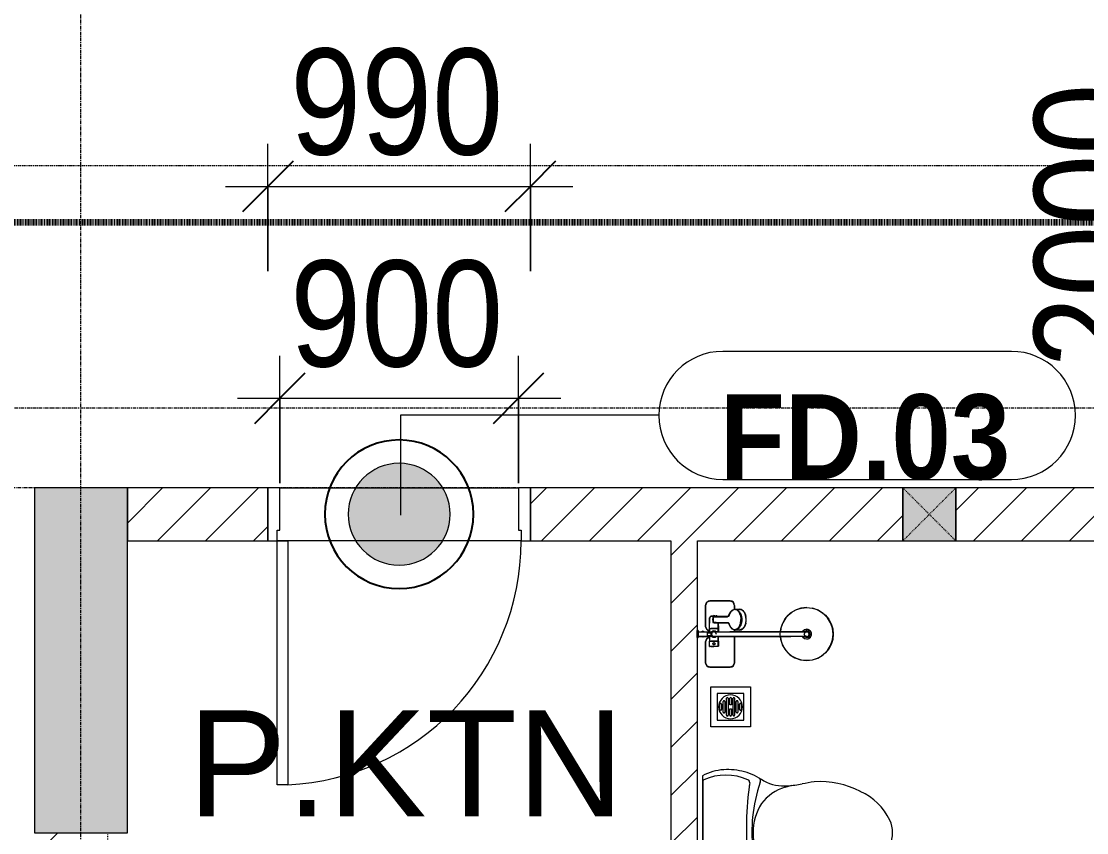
# Model space of a CAD drawing. Header units: millimetres. Extents: x 962 to 239635, y -15958 to 82755.
# Drawn here: x 145078 to 149097, y 32237 to 35296 of the extents above; entities that cross this region are included whole.
import ezdxf

# ---------------------------------------------------------------- set-up
doc = ezdxf.new("R2010")
doc.units = ezdxf.units.MM
for name, pattern in [('1 NÉT CALL OUT', [6, 3, -3]), ('Dash', [6, 3, -3]), ('Dash 1_8_', [6.35, 3.175, -3.175]), ('Dash Dot 3_16_', [7.9375, 4.7625, -1.5875, 0, -1.5875]), ('Grid Line', [22.225, 12.7, -3.175, 3.175, -3.175])]:
    doc.linetypes.add(name, pattern=pattern)
for name, color, linetype, lineweight in [('0-1', 7, 'Continuous', 5), ('A-ANNO-DIMS', 211, 'Continuous', 9), ('A-ANNO-DIMS-160', 211, 'Continuous', 9), ('A-ANNO-NOTE', 131, 'Continuous', 9), ('A-ANNO-NOTE-1', 131, 'Continuous', 25), ('A-AREA', 32, 'Dash 1_8_', 9), ('A-AREA-IDEN', 2, 'Continuous', 9), ('A-DETL-3', 90, '1 NÉT CALL OUT', 100), ('A-DETL-GENF-2', 1, 'Continuous', 9), ('A-DOOR-4', 1, 'Continuous', 9), ('A-DOOR-FRAM-1', 1, 'Continuous', 9), ('A-DOOR-IDEN', 31, 'Continuous', 9), ('A-WALL', 113, 'Continuous', 9), ('A-WALL-3', 113, 'Continuous', 18), ('A-WALL-PATT-2', 111, 'Continuous', 9), ('G-ANNO-SYMB-1', 111, 'Dash Dot 3_16_', 18), ('M-EQPM-1', 254, 'Continuous', 9), ('P-SANR-FIXT', 6, 'Continuous', 9), ('P-SANR-FIXT-1', 254, 'Continuous', 9), ('S-COLS', 52, 'Continuous', 9), ('S-COLS-1', 52, 'Continuous', 5), ('S-COLS-2', 7, 'Continuous', 18), ('S-COLS-5', 52, 'Dash', 9), ('S-COLS-6', 52, 'Continuous', 18), ('S-COLS-HDLN', 52, 'Dash', 9), ('S-GRID-1', 1, 'Grid Line', 9)]:
    doc.layers.add(name, color=color, linetype=linetype, lineweight=lineweight)
doc.styles.add('Arial_11', font='arial_0.ttf', dxfattribs={"height": 400})
doc.styles.add('Arial_B_6', font='arialbd_0.ttf', dxfattribs={"width": 0.9, "height": 320})
doc.styles.add('UTM Avo', font='UTM Avo.ttf', dxfattribs={"width": 0.9, "height": 400})
doc.dimstyles.new('1_Dim_chi_tiet_2_5', dxfattribs={"dimscale": 304.8, "dimtxt": 399.720379, "dimasz": 0.629921, "dimexe": 0.524934, "dimexo": 0.0625, "dimgap": 0.052493, "dimtad": 1, "dimdec": 0, "dimrnd": 5, "dimzin": 0, "dimdsep": 46, "dimtxsty": 'UTM Avo', "dimblk1": 'OBLIQUE', "dimblk2": 'OBLIQUE', "dimsah": 1, "dimcen": 0.09, "dimdle": 0.524934, "dimazin": 0, "dimtfac": 1, "dimtdec": 4, "dimtix": 1, "dimtmove": 0, "dimatfit": 3, "dimfxl": 1.049869, "dimfxlon": 1, "dimtvp": 1, "dimtolj": 1, "dimtzin": 0, "dimarcsym": 2})
pattern_1 = [(45, (61750.9, 0), (-90.50967, 90.50967), [])]

# ---------------------------------------------------------------- blocks, each defined once
blk = doc.blocks.new('NCV_TKTC_KET CAU_rvt-1-TKCS_MB TẦNG 2')
at = {"layer": 'S-COLS-1'}
blk.add_hatch(color=256, dxfattribs=at).paths.add_polyline_path([(83727.6, 32236.9), (83727.6, 33536.9), (83377.6, 33536.9), (83377.6, 32236.9), (83519.6, 32236.9)])
at = {"layer": 'S-COLS-2'}
for p, q in [((83727.6, 33536.9), (83377.6, 33536.9)), ((83377.6, 33536.9), (83377.6, 32236.9)), ((83727.6, 32236.9), (83727.6, 33536.9)), ((83377.6, 32236.9), (83727.6, 32236.9))]:
    blk.add_line(p, q, dxfattribs=at)
blk = doc.blocks.new('93925000_0001 - 93925000_top_dwg_93925000_T-348115-TKCS_MB TẦNG 2')
at = {"layer": 'P-SANR-FIXT'}
for p, q in [((-29.3, -30.4), (-108, -30.4)), ((29.3, -30.4), (108, -30.4)), ((-125, -47.4), (-125, -123.4)), ((-46.3, -78.4), (-46.3, -46.7)), ((-27.2, -47.1), (-26.1, -47.1)), ((-27.2, -77.9), (-26.1, -77.9)), ((-9, -412.5), (-9, -62.5)), ((9, -62.5), (9, -412.5)), ((21.5, -45.9), (60.6, -46.7)), ((43, -78.7), (21.5, -79.2)), ((43, -64.7), (43, -117.7)), ((65.8, -117.7), (65.8, -64.7)), ((125, -47.4), (125, -123.4)), ((42.7, -117.9), (42.7, -117.9)), ((43.2, -117.6), (43.2, -117.5)), ((65.6, -117.5), (65.6, -117.6)), ((66.1, -117.9), (66.1, -117.9)), ((-108, -140.4), (-9, -140.4)), ((9, -140.4), (16.1, -140.4)), ((15.4, -159.1), (15.8, -143.3)), ((108, -140.4), (92.7, -140.4)), ((93, -143.3), (93.4, -159.1))]:
    blk.add_line(p, q, dxfattribs=at)
at = {"layer": 'P-SANR-FIXT', "flags": 128}
for points in [[(-45.8, -46.1), (-27.2, -46.1), (-27.2, -78.9), (-45.8, -78.9)], [(-26.1, -46), (-26.1, -78.9), (-9, -79)], [(21.5, -47.4), (21.5, -79.1), (9, -79)]]:
    blk.add_lwpolyline(points, dxfattribs=at)
at = {"layer": 'P-SANR-FIXT'}
for centre, radius in [((-36.5, -62.5), 3.95), ((0, -412.5), 100)]:
    blk.add_circle(centre, radius, dxfattribs=at)
for centre, radius, start, end in [((-108, -47.4), 17, 90, 180), ((-29.3, -47.4), 17, 4.7626, 90), ((29.3, -47.4), 17, 90, 175.2374), ((108, -47.4), 17, 360, 90), ((-45.8, -46.6), 0.5, 90, 180), ((-45.8, -78.4), 0.5, 180, 270), ((0, -62.5), 12, 318.5904, 221.4096), ((0, -62.5), 9, 90, 180.0008), ((0, -62.5), 9, 360, 90), ((45.7, -61.8), 2.59, 155.1929, 175.7071), ((45.9, -61.8), 2.75, 130.8294, 155.1929), ((46.1, -62.1), 3.08, 110.5459, 130.8294), ((54.4, -334.8), 275.9, 88.2683, 91.7343), ((59.7, -57.1), 10.5, 38.6491, 85.492), ((-11.1, -67.1), 76.9, 1.7693, 4.1075), ((65.2, -72.4), 3.46, 323.2522, 79.3541), ((51.7, -159.9), 42.8, 109.7779, 113.2977), ((52.5, -162.2), 45.2, 106.1472, 109.7766), ((53.2, -164.5), 47.7, 103.9355, 106.1665), ((39.1, -108.2), 10.4, 284.3956, 285.5116), ((40.8, -114.2), 4.19, 285.5116, 289.9665), ((40.2, -112.5), 6, 289.9665, 292.7061), ((41.4, -115.3), 2.96, 292.7061, 296.5405), ((41.3, -115.1), 3.16, 296.9591, 300.8286), ((41.8, -115.8), 2.26, 300.8286, 305.287), ((42.1, -116.4), 1.64, 305.287, 309.9326), ((42.6, -116.9), 0.906, 309.9326, 315.24), ((66.5, -116.6), 1.39, 229.6335, 235.1234), ((66.3, -116.8), 1.08, 225.1702, 229.6335), ((67.3, -115.4), 2.79, 235.1234, 238.7439), ((67.2, -115.6), 2.6, 238.7439, 243.4573), ((67.8, -114.4), 3.89, 243.9189, 246.8313), ((68.1, -113.8), 4.52, 246.843, 250.4792), ((68.3, -113.2), 5.24, 250.478, 254.0406), ((68.5, -112.7), 5.75, 254.0357, 256.0561), ((55.4, -165.2), 48.4, 73.8659, 76.0481), ((56.2, -162.4), 45.5, 70.241, 73.86), ((57.4, -159.2), 42.1, 66.6693, 70.2637), ((-108, -123.4), 17, 180, 270), ((32.7, -159), 17.3, 181.3198, 222.2619), ((32.6, -143.6), 16.9, 172.414, 179.1297), ((33.7, -143.7), 17.9, 164.9525, 172.4168), ((35.2, -144.2), 19.5, 157.9614, 164.9563), ((37.1, -144.9), 21.6, 151.4775, 157.9654), ((39.3, -146.1), 24, 145.4892, 151.4815), ((41.5, -147.6), 26.8, 139.9517, 145.4927), ((43.6, -149.4), 29.5, 134.7867, 139.9744), ((46.2, -152), 33.2, 130.0223, 134.7808), ((47.7, -153.8), 35.5, 125.4414, 130.0144), ((49.9, -156.8), 39.2, 121.1773, 125.4365), ((50.6, -157.9), 40.5, 119.697, 121.1761), ((51, -158.7), 41.5, 117.0276, 119.7085), ((52.2, -161.1), 44.1, 113.3199, 117.0258), ((56.5, -161.3), 44.3, 62.9815, 66.6728), ((58, -158.4), 41.1, 60.2783, 62.9855), ((57.7, -158.9), 41.7, 58.8444, 60.2824), ((59.2, -156.4), 38.7, 54.5377, 58.8482), ((60.9, -154), 35.8, 50.0034, 54.5405), ((62.8, -151.7), 32.8, 45.1921, 50.0042), ((65, -149.6), 29.8, 40.0487, 45.1896), ((87.6, -128.4), 1.5, 180, 187.5386), ((87.6, -128.4), 1.5, 258.6057, 270), ((67.2, -147.7), 26.8, 34.5125, 40.0422), ((76, -159), 17.4, 317.3098, 358.6393), ((69.4, -146.2), 24.2, 28.5363, 34.4919), ((73.8, -143.9), 19.2, 21.6374, 28.9183), ((71.2, -145), 22.1, 15.4436, 21.6374), ((76.8, -143.4), 16.2, 7.1859, 15.4436), ((73.9, -143.8), 19.1, 1.2699, 7.1859), ((108, -123.4), 17, 270, 360), ((54.2, -123), 60.6, 259.1395, 270.1494), ((54.2, -119.5), 64.1, 270.1494, 280.3637), ((0, -412.5), 18, 120.2491, 59.7509), ((0, -412.5), 12.2, 137.7946, 42.2054), ((0, -412.5), 9, 180, 0)]:
    blk.add_arc(centre, radius, start, end, dxfattribs=at)
for points, degree in [([(-12.9, 0), (-12.9, -1.5), (-12.9, -3)], 2), ([(12.9, 0), (0, 0), (-12.8, 0)], 2), ([(12.8, 0), (12.9, 0), (12.9, 0)], 2), ([(12.9, 0), (12.9, -1.5), (12.9, -3)], 2), ([(-12.9, -3), (0, -3), (12.8, -3)], 2), ([(-12.8, -3), (-12.9, -3), (-12.9, -3)], 2), ([(-8.5, -3.8), (-8.5, -20.9), (-8.5, -38)], 2), ([(-8.5, -38), (0, -38), (8.5, -38)], 2), ([(-5, -38), (-5, -44.8), (-5, -51.6)], 2), ([(5, -38), (5, -44.8), (5, -51.6)], 2), ([(8.5, -3.8), (8.5, -20.9), (8.5, -38)], 2), ([(-5, -46), (-15.5, -46), (-26.1, -46)], 2), ([(5, -46), (13.3, -46), (21.5, -46)], 2), ([(43.2, -61.6), (43.1, -62.2), (43.3, -62.8), (43, -63.5), (43, -64.1), (43, -64.7)], 5), ([(46.1, -59), (45.8, -59), (45.6, -59), (45.4, -59.1), (45.2, -59.1), (45, -59.2)], 5), ([(65.6, -61.6), (65.6, -60.8), (65.5, -60), (64.3, -59), (63.5, -59), (62.7, -59)], 5), ([(42.8, -182.5), (33, -180.6), (24.7, -176.4), (19.9, -170.7)], 3), ([(88.8, -170.8), (83.9, -176.5), (75.6, -180.7), (65.8, -182.5)], 3)]:
    blk.add_open_spline(points, degree=degree, dxfattribs=at)
for points, weights in [([(-9.3, -3), (-8.5, -3), (-8.5, -3.8)], [1, 0.707106775639, 1]), ([(9.3, -3), (8.5, -3), (8.5, -3.8)], [1, 0.707106765177, 1]), ([(21.5, -45.9), (21.5, -45.7), (21.5, -47.4)], [0.874147445041, 0.908470869121, 1]), ([(67.9, -74.4), (66.9, -75.7), (65.8, -76.4)], [1, 0.991614392871, 1]), ([(54.4, -167.3), (15.8, -167.3), (15.8, -143.6)], [1, 0.707106781187, 1]), ([(93, -143.6), (93, -167.3), (54.4, -167.3)], [1, 0.707106781187, 1])]:
    blk.add_rational_spline(points, weights, degree=2, dxfattribs=at)
blk.add_open_spline([(68, -50.6), (68.4, -51.1), (68.6, -51.7), (68.7, -53.5), (68.2, -54.7), (66.1, -57), (64.6, -58.1), (62.7, -59)], degree=3, knots=[0.3623591, 0.3623591, 0.3623591, 0.3623591, 0.4991435, 0.4991435, 0.7494159, 0.7494159, 0.9564651, 0.9564651, 0.9564651, 0.9564651], dxfattribs=at)
blk = doc.blocks.new('93925000_0001 - 93925000_top_dwg-348114-TKCS_MB TẦNG 2')
blk.add_blockref('93925000_0001 - 93925000_top_dwg_93925000_T-348115-TKCS_MB TẦNG 2', (0, 0))
blk = doc.blocks.new('93925000_0001 - 93925000_3D_low_dwg-348120-TKCS_MB TẦNG 2')
at = {"layer": 'P-SANR-FIXT'}
for p, q in [((-13, 0.4), (-12.1, 0.4)), ((-13, 0.4), (-11.6, 0.4)), ((-13, -2.4), (-13, 0.4)), ((-12.1, 0.4), (-9.1, 0.4)), ((-8, 0.4), (-11.6, 0.4)), ((-9.1, 0.4), (-5, 0.4)), ((-5, 0.4), (-8, 0.4)), ((-5, 0.4), (0, 0.4)), ((0, 0.4), (5.1, 0.4)), ((5.1, 0.4), (9, 0.4)), ((8.2, 0.4), (5.1, 0.4)), ((11.6, 0.4), (8.2, 0.4)), ((9, 0.4), (12, 0.4)), ((13, 0.4), (11.6, 0.4)), ((12, 0.4), (13, 0.4)), ((13, -2.4), (13, 0.4)), ((-125, -47), (-120, -35)), ((-120, -35), (-125, -47)), ((-120, -35), (-108, -30)), ((-108, -30), (-120, -35)), ((-108, -30), (-29.2, -30)), ((-29.2, -30), (-108, -30)), ((-29.2, -30), (-17.2, -35)), ((-17.2, -35), (-29.2, -30)), ((-17.2, -35), (-12.8, -45.6)), ((-12.8, -45.6), (-17.2, -35)), ((-13, -2.4), (-13, 0)), ((-12.1, -2.4), (-13, -2.4)), ((-13, -2.4), (-11.6, -2.4)), ((-12.1, -2.4), (-13, -2.4)), ((-13, -2.4), (-11.6, -2.4)), ((-9.1, -2.4), (-12.1, -2.4)), ((-9.1, -2.4), (-12.1, -2.4)), ((-11.6, -2.4), (-8.5, -2.4)), ((-11.6, -2.4), (-8.9, -2.4)), ((-11.1, -20.1), (-8.9, -14.6)), ((-8.9, -25.2), (-11.1, -20.1)), ((-5, -2.4), (-9.1, -2.4)), ((-8.9, -45.6), (-8.9, -2.4)), ((-6.1, -2.4), (-8.5, -2.4)), ((-8.5, -53.6), (-8.5, -2.4)), ((0, -2.4), (-5, -2.4)), ((5.1, -2.4), (0, -2.4)), ((5.1, -2.4), (9, -2.4)), ((6.1, -2.4), (8.5, -2.4)), ((11.6, -2.4), (8.5, -2.4)), ((8.5, -2.4), (8.5, -53.6)), ((8.9, -2.4), (8.9, -45.6)), ((11.6, -2.4), (8.9, -2.4)), ((11.1, -20.1), (8.9, -15)), ((8.9, -25.6), (11.1, -20.1)), ((9, -2.4), (12, -2.4)), ((9, -2.4), (12, -2.4)), ((13, -2.4), (11.6, -2.4)), ((13, -2.4), (11.6, -2.4)), ((12, -2.4), (13, -2.4)), ((12, -2.4), (13, -2.4)), ((17.2, -35), (12.8, -45.6)), ((12.8, -45.6), (17.2, -35)), ((13, -2.4), (13, 0)), ((17.2, -35), (29.2, -30)), ((17.2, -35), (29.2, -30)), ((29.2, -30), (108, -30)), ((108, -30), (29.2, -30)), ((108, -30), (120, -35)), ((120, -35), (108, -30)), ((120, -35), (125, -47)), ((125, -47), (120, -35)), ((-125, -123), (-125, -47)), ((-125, -47), (-125, -123)), ((-46.3, -45.7), (-27.2, -45.6)), ((-46.3, -46.9), (-46.3, -45.7)), ((-46.3, -45.7), (-46.3, -46.9)), ((-46.3, -50.5), (-46.3, -46.9)), ((-46.3, -50.5), (-46.3, -56.1)), ((-46.3, -56.1), (-46.3, -62.1)), ((-46.3, -68.1), (-46.3, -62.1)), ((-46.3, -73.7), (-46.3, -68.1)), ((-46.3, -77.3), (-46.3, -73.7)), ((-46.3, -78.5), (-46.3, -77.3)), ((-46.3, -78.5), (-46.3, -77.3)), ((-46.3, -78.5), (-27.2, -78.6)), ((-40.5, -62.1), (-39.4, -59.4)), ((-40.5, -62.1), (-39.3, -64.9)), ((-36.6, -58.1), (-39.4, -59.4)), ((-36.5, -66.1), (-39.3, -64.9)), ((-36.6, -58.1), (-33.6, -59.3)), ((-33.6, -64.8), (-36.5, -66.1)), ((-33.6, -59.3), (-32.5, -62.1)), ((-33.6, -64.8), (-32.5, -62.1)), ((-27.2, -46.8), (-27.2, -45.6)), ((-27.2, -46.8), (-27.2, -50.4)), ((-27.2, -56), (-27.2, -50.4)), ((-27.2, -62.1), (-27.2, -56)), ((-27.2, -68.2), (-27.2, -62.1)), ((-27.2, -73.8), (-27.2, -68.2)), ((-27.2, -77.4), (-27.2, -73.8)), ((-27.2, -78.6), (-27.2, -77.4)), ((-26.1, -46.8), (-26.1, -45.6)), ((-8.5, -45.6), (-26.1, -45.6)), ((-26.1, -46.8), (-26.1, -50.4)), ((-26.1, -56), (-26.1, -50.4)), ((-26.1, -62.1), (-26.1, -56)), ((-26.1, -68.2), (-26.1, -62.1)), ((-26.1, -73.8), (-26.1, -68.2)), ((-26.1, -77.4), (-26.1, -73.8)), ((-26.1, -78.6), (-26.1, -77.4)), ((-26.1, -78.6), (-9, -78.6)), ((-11.1, -57.5), (-12, -62.1)), ((-11.2, -57.7), (-12, -62.1)), ((-12, -62.1), (-11.2, -66.5)), ((-12, -62.1), (-11.2, -66.5)), ((-8.5, -53.6), (-11.2, -57.7)), ((-8.5, -53.6), (-11.2, -57.7)), ((-11.1, -57.5), (-11.2, -57.7)), ((-11.1, -66.7), (-11.2, -66.5)), ((-11.2, -66.5), (-9, -69.8)), ((-11.1, -66.7), (-9, -69.9)), ((-5.4, -54.9), (-9, -62.1)), ((-9, -62.1), (-9, -66.3)), ((-9, -79.5), (-9, -66.3)), ((-9, -79.5), (-9, -94.5)), ((-4.4, -50.9), (-8.5, -53.6)), ((-4.4, -50.9), (-8.5, -53.6)), ((0, -53.1), (-5.4, -54.9)), ((-4.6, -51), (-4.4, -50.9)), ((0, -50.1), (-4.4, -50.9)), ((4.4, -50.9), (0, -50.1)), ((2.5, -54.1), (0, -53.1)), ((6.4, -68.5), (0, -71.1)), ((4.4, -50.9), (4.6, -51)), ((4.4, -50.9), (8.5, -53.6)), ((4.4, -50.9), (8.5, -53.6)), ((9, -62.1), (6.4, -55.7)), ((9, -62.1), (7.9, -59.4)), ((21.5, -45.6), (8.5, -45.6)), ((11.1, -57.5), (8.5, -53.6)), ((11.2, -57.7), (8.5, -53.6)), ((11.2, -57.7), (8.5, -53.6)), ((9, -62.1), (9, -66.5)), ((9, -79.6), (9, -66.5)), ((9, -69.8), (11.2, -66.5)), ((9, -69.8), (11.2, -66.5)), ((9, -69.8), (11.1, -66.7)), ((9, -78.6), (21.5, -78.6)), ((9, -79.6), (9, -94.6)), ((11.1, -57.5), (11.2, -57.7)), ((11.1, -66.7), (12, -62.1)), ((11.1, -66.7), (11.2, -66.5)), ((12, -62.1), (11.2, -57.7)), ((12, -62.1), (11.2, -57.7)), ((11.2, -66.5), (12, -62.1)), ((21.5, -45.6), (60.6, -46.1)), ((21.5, -46.8), (21.5, -45.6)), ((21.5, -46.8), (21.5, -50.4)), ((21.5, -56), (21.5, -50.4)), ((21.5, -62.1), (21.5, -56)), ((21.5, -68.2), (21.5, -62.1)), ((21.5, -73.8), (21.5, -68.2)), ((21.5, -77.4), (21.5, -73.8)), ((21.5, -78.6), (21.5, -77.4)), ((21.5, -78.6), (44.3, -78.3)), ((43.3, -68.3), (43.8, -62.2)), ((43.3, -68.3), (44.3, -66.3)), ((44.3, -70.3), (43.3, -68.3)), ((44.3, -58.6), (44.2, -112.9)), ((65.4, -58.6), (44.3, -58.6)), ((52.7, -58.6), (54.8, -57.9)), ((54.8, -57.9), (56.9, -58.6)), ((60.6, -46.1), (66.7, -50.3)), ((65.4, -58.6), (65.4, -112.9)), ((66.3, -68.3), (65.4, -66.3)), ((65.4, -70.2), (66.3, -68.3)), ((66.3, -68.3), (65.5, -58.6)), ((66.7, -50.3), (69.5, -62.1)), ((66.7, -73.9), (69.5, -62.1)), ((125, -47), (125, -123)), ((125, -123), (125, -47)), ((-9, -94.5), (-9, -122.1)), ((9, -94.6), (9, -122.1)), ((42.7, -116.4), (27.2, -123.6)), ((44.2, -112.9), (42.7, -116.4)), ((65.4, -112.9), (67, -116.4)), ((67, -116.4), (82.2, -123.4)), ((-120, -135), (-125, -123)), ((-125, -123), (-120, -135)), ((-108, -140), (-120, -135)), ((-120, -135), (-108, -140)), ((-8.8, -140), (-108, -140)), ((-108, -140), (-8.8, -140)), ((-9, -122.1), (-9, -352.1)), ((16.1, -140), (8.8, -140)), ((8.8, -140), (16.1, -140)), ((9, -352.1), (9, -122.1)), ((16, -140.4), (19, -131.1)), ((16, -140.4), (16, -160.1)), ((19.3, -150.1), (16, -140.4)), ((16, -160.1), (18.8, -169)), ((19.3, -169.7), (16, -160.1)), ((27.2, -123.6), (19, -131.1)), ((27.5, -157.3), (19.3, -150.1)), ((27.5, -157.3), (39.8, -162.4)), ((70.6, -162.2), (82.5, -157.2)), ((82.2, -123.4), (90.4, -130.7)), ((90.7, -149.6), (82.5, -157.2)), ((90.4, -130.7), (93.7, -140.4)), ((90.7, -149.6), (93.7, -140.4)), ((93.7, -160.1), (90.7, -169.3)), ((108, -140), (93.6, -140)), ((93.6, -140), (108, -140)), ((93.7, -140.4), (93.7, -160.1)), ((108, -140), (120, -135)), ((108, -140), (120, -135)), ((125, -123), (120, -135)), ((120, -135), (125, -123)), ((25.5, -175.3), (19.3, -169.7)), ((39.8, -182), (27.5, -177)), ((39.6, -182), (54.8, -183.9)), ((39.8, -162.4), (54.8, -164.2)), ((39.8, -182), (54.8, -183.9)), ((70.6, -162.2), (54.8, -164.2)), ((54.8, -183.9), (70.6, -181.9)), ((54.8, -183.9), (69.3, -182.2)), ((82.5, -176.8), (70.6, -181.9)), ((82.2, -177), (79.6, -178.1)), ((90.7, -169.3), (82.5, -176.8)), ((90.6, -169.4), (88.2, -171.6)), ((-42.5, -321.4), (-61.8, -333.3)), ((-21.4, -314.2), (-42.5, -321.4)), ((-9, -312.8), (-21.4, -314.2)), ((22.5, -314.4), (9, -312.9)), ((43, -321.6), (22.5, -314.4)), ((-77.7, -348.9), (-89.8, -367.9)), ((-61.8, -333.3), (-77.7, -348.9)), ((-9, -374.4), (-9, -352.1)), ((9, -374.3), (9, -352.1)), ((61.9, -333.3), (43, -321.6)), ((78.8, -350.3), (61.9, -333.3)), ((90.5, -369.3), (78.8, -350.3)), ((-97.3, -388.9), (-100, -411.9)), ((-89.8, -367.9), (-97.3, -388.9)), ((-11.8, -397.7), (-16.7, -404)), ((-9, -396.3), (-11.8, -397.7)), ((-9, -394.7), (-9, -374.4)), ((-9, -394.7), (-9, -407.6)), ((9, -394.5), (9, -374.3)), ((9, -394.5), (9, -407.4)), ((11.7, -397.6), (9, -396.3)), ((11.7, -397.6), (16.7, -403.7)), ((11.7, -397.6), (16.7, -403.7)), ((97.6, -390.1), (90.5, -369.3)), ((100, -411.9), (97.6, -390.1)), ((-100, -411.9), (-97.6, -433.8)), ((-97.6, -433.8), (-90.5, -454.4)), ((-16.7, -404), (-18.5, -411.9)), ((-18.5, -411.9), (-18.5, -411.9)), ((-18.5, -411.9), (-16.5, -420.1)), ((-16.5, -420.1), (-11.3, -426.5)), ((-12, -411.9), (-9, -404.4)), ((-8.3, -420.6), (-12, -411.9)), ((-11.3, -426.5), (-3.9, -430)), ((-5.4, -404.7), (-9, -411.9)), ((-9, -407.6), (-9, -411.9)), ((-9, -411.9), (-9, -411.9)), ((0, -423.9), (-8.3, -420.6)), ((-5.4, -404.7), (-6.3, -405.5)), ((-5.4, -419.1), (-6.2, -418.4)), ((-5.4, -404.7), (0, -402.9)), ((0, -420.9), (-5.4, -419.1)), ((0, -420.9), (-5.4, -419.1)), ((-3.9, -430), (4.1, -429.9)), ((5.4, -404.7), (0, -402.9)), ((5.4, -419.1), (0, -420.9)), ((5.4, -419.1), (0, -420.9)), ((8.7, -420.2), (0, -423.9)), ((4.1, -429.9), (11.7, -426.2)), ((9, -411.9), (5.4, -404.7)), ((5.4, -404.7), (6.2, -405.4)), ((5.4, -419.1), (9, -411.6)), ((5.4, -419.1), (9, -411.9)), ((6.2, -418.4), (5.4, -419.1)), ((8.7, -420.2), (12, -411.9)), ((12, -411.9), (9, -404.9)), ((9, -411.9), (9, -407.4)), ((9, -411.6), (9, -411.9)), ((16.5, -420.1), (11.7, -426.2)), ((18.5, -411.9), (16.5, -420.1)), ((16.7, -403.7), (18.5, -411.9)), ((16.7, -403.7), (18.5, -411.9)), ((18.5, -411.9), (18.5, -411.9)), ((89.8, -455.8), (97.5, -433.9)), ((100, -411.9), (97.5, -433.9)), ((-90.5, -454.4), (-78.4, -473.9)), ((-78.4, -473.9), (-62.2, -490.2)), ((61.9, -490.4), (78, -474.5)), ((78, -474.5), (89.8, -455.8)), ((-62.2, -490.2), (-43.5, -501.9)), ((-43.5, -501.9), (-22.2, -509.4)), ((-22.2, -509.4), (-0.1, -511.9)), ((-0.1, -511.9), (22.1, -509.4)), ((22.1, -509.4), (42.9, -502.2)), ((42.9, -502.2), (61.9, -490.4))]:
    blk.add_line(p, q, dxfattribs=at)
blk = doc.blocks.new('93925000_0001 - FMM 93925000-348244-TKCS_MB TẦNG 2')
for name in ['93925000_0001 - 93925000_3D_low_dwg-348120-TKCS_MB TẦNG 2', '93925000_0001 - 93925000_top_dwg-348114-TKCS_MB TẦNG 2']:
    blk.add_blockref(name, (0, 0))
blk = doc.blocks.new('TOILET - TOILET-348229-TKCS_MB TẦNG 2')
at = {"layer": 'P-SANR-FIXT-1'}
for p, q in [((214.2, -19.1), (-214.2, -19.1)), ((194, -19.9), (-194, -19.9)), ((-171.7, -330.3), (-178.6, -355.5)), ((171.7, -330.3), (178.6, -355.5))]:
    blk.add_line(p, q, dxfattribs=at)
for centre, radius, start, end in [((-46.1, -111.1), 191.6, 151.2809, 176.4513), ((-9.8, -107.2), 207.3, 156.2862, 203.7138), ((-193.7, -26.4), 6.48, 92.3168, 156.2862), ((193.7, -26.4), 6.48, 23.7138, 87.6832), ((9.8, -107.2), 207.3, 336.2862, 23.7138), ((46.1, -111.1), 191.6, 3.5487, 28.7191), ((1.9, -114.1), 239.7, 176.4513, 195.2961), ((-1.9, -114.1), 239.7, 344.7039, 3.5487), ((-4, -115.7), 233.6, 195.2961, 215.2147), ((-189.1, -185.5), 11.7, 205.4105, 277.5788), ((178.9, -2951.3), 2778.4, 97.2351, 97.5788), ((-14.3, -1400.4), 1215.6, 90.3974, 97.407), ((0, -3462.8), 3278, 89.6026, 90.3974), ((14.3, -1400.4), 1215.6, 82.593, 89.6026), ((-178.9, -2951.3), 2778.4, 82.4212, 82.7649), ((189.1, -185.5), 11.7, 262.4212, 334.5895), ((4, -115.7), 233.6, 324.7853, 344.7039), ((-195, -224.1), 13.8, 230.6724, 288.9927), ((0.6, -792.1), 586.9, 95.8322, 108.9927), ((0, -416), 206.1, 90, 122.0732), ((0, -786.7), 581.5, 84.1678, 95.8322), ((0, -416), 206.1, 57.9268, 90), ((-0.6, -792.1), 586.9, 71.0073, 84.1678), ((195, -224.1), 13.8, 251.0073, 309.3276), ((-343.5, -327.4), 167.3, 355.4559, 27.38), ((-0.4, -384), 179.5, 127.4036, 162.5964), ((0.4, -384), 179.5, 17.4036, 52.5964), ((343.5, -327.4), 167.3, 152.62, 184.5441), ((-719.2, -297.5), 544.3, 346.0536, 355.4559), ((719.2, -297.5), 544.3, 184.5441, 190.2879), ((-1948.3, -805.1), 2171.2, 9.681, 10.8949), ((137.1, -461.2), 329.8, 174.3487, 207.6878), ((-137.1, -461.2), 329.8, 332.3122, 3.6835), ((45.1, -528.6), 217.6, 203.2216, 244.7718), ((-45.1, -528.6), 217.6, 295.2282, 336.7784), ((0, -624.4), 111.7, 244.7718, 295.2282)]:
    blk.add_arc(centre, radius, start, end, dxfattribs=at)
blk = doc.blocks.new('THU NUOC - THU NUOC-455054-TKCS_MB TẦNG 2')
at = {"layer": 'M-EQPM-1'}
for p, q in [((-66.3, -70.6), (-66.3, 79.4)), ((-66.3, 79.4), (83.7, 79.4)), ((58.7, 54.4), (-41.3, 54.4)), ((-41.3, 54.4), (-41.3, -45.6)), ((-1.1, 44.5), (18.5, 44.5)), ((58.7, -45.6), (58.7, 54.4)), ((83.7, 79.4), (83.7, -70.6)), ((-23.3, 19.6), (40.9, 19.6)), ((40.9, 13.6), (-23.3, 13.6)), ((-23.3, 7.2), (0.7, 7.2)), ((0.7, 1.2), (-23.3, 1.2)), ((-11, 32.1), (28.5, 32.1)), ((28.5, 26.1), (-11, 26.1)), ((18.5, 38.5), (-1.1, 38.5)), ((0.7, 7.2), (0.7, 1.2)), ((16.7, 1.2), (16.7, 7.2)), ((16.7, 7.2), (40.9, 7.2)), ((40.9, 1.2), (16.7, 1.2)), ((-23.3, -4.8), (40.9, -4.8)), ((40.9, -10.8), (-23.3, -10.8)), ((-11, -17.3), (28.5, -17.3)), ((28.5, -23.3), (-11, -23.3)), ((-1.1, -29.6), (18.5, -29.6)), ((18.5, -35.6), (-1.1, -35.6)), ((83.7, -70.6), (-66.3, -70.6)), ((-41.3, -45.6), (58.7, -45.6))]:
    blk.add_line(p, q, dxfattribs=at)
for centre, radius, start, end in [((8.7, 4.4), 45, 0, 180), ((8.7, 4.4), 45, 360, 180), ((-1.1, 41.5), 3, 90, 270), ((18.5, 41.5), 3, 270, 90), ((8.7, 4.4), 45, 180, 0), ((8.7, 4.4), 45, 180, 360), ((-23.3, 16.6), 3, 90, 270), ((-23.3, 4.2), 3, 90, 270), ((-11, 29.1), 3, 90, 270), ((28.5, 29.1), 3, 270, 90), ((40.9, 16.6), 3, 270, 90), ((40.9, 4.2), 3, 270, 90), ((-23.3, -7.8), 3, 90, 270), ((-11, -20.3), 3, 90, 270), ((-1.1, -32.6), 3, 90, 270), ((18.5, -32.6), 3, 270, 90), ((28.5, -20.3), 3, 270, 90), ((40.9, -7.8), 3, 270, 90)]:
    blk.add_arc(centre, radius, start, end, dxfattribs=at)
blk = doc.blocks.new('NCV_TKTC_TANG 2_rvt-1-TKCS_MB TẦNG 2')
at = {"layer": 'M-EQPM-1', "rotation": 90.0000000000001}
blk.add_blockref('THU NUOC - THU NUOC-455054-TKCS_MB TẦNG 2', (86007, 32702.8), dxfattribs=at)
at = {"layer": 'P-SANR-FIXT-1'}
for name, p, rotation in [('93925000_0001 - FMM 93925000-348244-TKCS_MB TẦNG 2', (85877.6, 32985.6), 90), ('TOILET - TOILET-348229-TKCS_MB TẦNG 2', (85877.6, 32236.9), 89.9999999999999)]:
    blk.add_blockref(name, p, dxfattribs=dict(at, rotation=rotation))
blk = doc.blocks.new('FD_02 - FD_03 - FD_03-KY THUAT-900x2200mm-728564-TKCS_MB TẦNG 2')
at = {"layer": 'A-DETL-GENF-2'}
for p, q in [((420, 100), (420, 1020)), ((420, 1020), (460, 1020)), ((460, 1020), (460, 100)), ((460, 100), (420, 100))]:
    blk.add_line(p, q, dxfattribs=at)
blk.add_arc((460, 100), 920, 92.4919, 180, dxfattribs=at)
at = {"layer": 'A-DOOR-FRAM-1'}
for p, q in [((-460, 100), (-495, 100)), ((-495, 100), (-495, -100)), ((-460, 60), (-460, 100)), ((495, 100), (460, 100)), ((460, 100), (460, 60)), ((495, -100), (495, 100)), ((-450, 60), (-460, 60)), ((-450, -100), (-450, 60)), ((460, 60), (450, 60)), ((450, 60), (450, -100)), ((-495, -100), (-450, -100)), ((450, -100), (495, -100))]:
    blk.add_line(p, q, dxfattribs=at)
blk = doc.blocks.new('G1_SOF - BO TRU - 200x200-3052400-TKCS_MB TẦNG 2')
at = {"layer": 'S-COLS-HDLN'}
for p, q in [((-100, 100), (100, -100)), ((100, 100), (-100, -100))]:
    blk.add_line(p, q, dxfattribs=at)
blk = doc.blocks.new('HDNDCT_GHI CHÚ CỬA CHỐNG CHÁY EI60 - HDNDCT_GHI CHÚ CỬA CHỐNG CHÁY EI60-1614697-TKCS_MB TẦNG 2')
at = {"layer": 'A-ANNO-NOTE'}
h = blk.add_hatch(color=256, dxfattribs=at)
edge = h.paths.add_edge_path()
edge.add_arc((0, 0), 1.2, 0, 180)
edge.add_arc((0, 0), 1.2, 180, 360)
for radius, start, end in [(1.75, 360, 180), (1.2, 360, 180), (1.2, 180, 360)]:
    blk.add_arc((0, 0), radius, start, end, dxfattribs=at)
at = {"layer": 'A-ANNO-NOTE-1'}
for start, end in [(360, 180), (180, 360)]:
    blk.add_arc((0, 0), 1.75, start, end, dxfattribs=at)
blk = doc.blocks.new('DIMBLOCK157-TKCS_MB TẦNG 2')
at = {"layer": 'A-ANNO-DIMS-160'}
for p, q in [((146008.5, 34353.4), (146008.5, 34833.4)), ((146998.5, 34353.4), (146998.5, 34833.4)), ((145848.5, 34673.4), (147158.5, 34673.4)), ((146008.5, 34673.4), (146008.5, 34353.4)), ((146998.5, 34673.4), (146998.5, 34353.4))]:
    blk.add_line(p, q, dxfattribs=at)
at = {"layer": 'A-ANNO-DIMS-160', "lineweight": 25}
for p, q in [((146008.5, 34673.4), (146104.5, 34769.4)), ((146998.5, 34673.4), (147094.5, 34769.4)), ((146008.5, 34673.4), (145912.5, 34577.4)), ((146998.5, 34673.4), (146902.5, 34577.4))]:
    blk.add_line(p, q, dxfattribs=at)
at = {"layer": 'A-ANNO-DIMS-160', "color": 0, "insert": (146092.6, 35193), "char_height": 400, "width": 985.977, "attachment_point": 1, "line_spacing_factor": 1.110334, "style": 'UTM Avo'}
blk.add_mtext('990', dxfattribs=at)
blk = doc.blocks.new('_Oblique')
at = {"color": 0, "linetype": 'ByBlock', "lineweight": -2}
blk.add_line((-0.5, -0.5), (0.5, 0.5), dxfattribs=at)
blk = doc.blocks.new('DIMBLOCK158-TKCS_MB TẦNG 2')
at = {"layer": 'A-ANNO-DIMS-160'}
for p, q in [((146053.5, 33554.6), (146053.5, 34034.6)), ((146953.5, 33554.6), (146953.5, 34034.6)), ((145893.5, 33874.6), (147113.5, 33874.6)), ((146053.5, 33874.6), (146053.5, 33554.6)), ((146953.5, 33874.6), (146953.5, 33554.6))]:
    blk.add_line(p, q, dxfattribs=at)
at = {"layer": 'A-ANNO-DIMS-160', "lineweight": 25}
for p, q in [((146053.5, 33874.6), (146149.5, 33970.6)), ((146953.5, 33874.6), (147049.5, 33970.6)), ((146053.5, 33874.6), (145957.5, 33778.6)), ((146953.5, 33874.6), (146857.5, 33778.6))]:
    blk.add_line(p, q, dxfattribs=at)
at = {"layer": 'A-ANNO-DIMS-160', "color": 0, "insert": (146092.6, 34394.3), "char_height": 400, "width": 985.977, "attachment_point": 1, "line_spacing_factor": 1.110334, "style": 'UTM Avo'}
blk.add_mtext('900', dxfattribs=at)
blk = doc.blocks.new('STN_Door Tag - STN_Door Tag-1788670-TKCS_MB TẦNG 2')
at = {"layer": 'A-DOOR-IDEN'}
for p, q in [((-3.37, 1.495), (3.431, 1.495)), ((-3.37, -1.524), (3.431, -1.524))]:
    blk.add_line(p, q, dxfattribs=at)
for centre, start, end in [((-3.37, -0.015), 90, 270), ((3.431, -0.015), 270, 90)]:
    blk.add_arc(centre, 1.509, start, end, dxfattribs=at)
blk = doc.blocks.new('DIMBLOCK234-TKCS_MB TẦNG 2')
at = {"layer": 'A-ANNO-DIMS-160'}
for p, q in [((149417.4, 35697.4), (149417.4, 33376.9)), ((149737.4, 35537.4), (149257.4, 35537.4)), ((149417.4, 35537.4), (149737.4, 35537.4)), ((149737.4, 33536.9), (149257.4, 33536.9)), ((149417.4, 33536.9), (149737.4, 33536.9))]:
    blk.add_line(p, q, dxfattribs=at)
at = {"layer": 'A-ANNO-DIMS-160', "lineweight": 25}
for p, q in [((149417.4, 35537.4), (149321.4, 35633.4)), ((149417.4, 35537.4), (149513.4, 35441.4)), ((149417.4, 33536.9), (149321.4, 33632.9)), ((149417.4, 33536.9), (149513.4, 33440.9))]:
    blk.add_line(p, q, dxfattribs=at)
at = {"layer": 'A-ANNO-DIMS-160', "color": 0, "insert": (148897.8, 33989.4), "char_height": 400, "width": 1314.636, "attachment_point": 1, "rotation": 90, "line_spacing_factor": 1.110334, "style": 'UTM Avo'}
blk.add_mtext('2000', dxfattribs=at)

msp = doc.modelspace()

# ---------------------------------------------------------------- hatches: boundary and pattern name
at = {"layer": 'A-WALL-PATT-2'}
h = msp.add_hatch(dxfattribs=at)
h.set_pattern_fill('FP_1', color=256, style=0, pattern_type=2)
h.set_pattern_definition(pattern_1)
h.paths.add_polyline_path([(153328.5, 33336.9), (153328.5, 33536.9), (153178.5, 33536.9), (153178.5, 33336.9)])
h.paths.add_polyline_path([(151718.9, 33336.9), (152088.5, 33336.9), (152088.5, 33536.9), (148603.2, 33536.9), (148603.2, 33336.9)])
h.paths.add_polyline_path([(147628.5, 33336.9), (148403.2, 33336.9), (148403.2, 33536.9), (146998.5, 33536.9), (146998.5, 33336.9), (147528.5, 33336.9)])
h.paths.add_polyline_path([(145478.5, 33336.9), (146008.5, 33336.9), (146008.5, 33536.9), (145478.5, 33536.9)])
h = msp.add_hatch(dxfattribs=at)
h.set_pattern_fill('FP_1', color=256, style=0, pattern_type=2)
h.set_pattern_definition(pattern_1)
h.paths.add_polyline_path([(147528.5, 31136.5), (147628.5, 31136.5), (147628.5, 33336.9), (147528.5, 33336.9), (147528.5, 31553.6)])
h = msp.add_hatch(dxfattribs=at)
h.set_pattern_fill('FP_1', color=256, style=0, pattern_type=2)
h.set_pattern_definition(pattern_1)
h.paths.add_polyline_path([(145328.5, 25436.9), (145328.5, 28836.9), (145128.5, 28836.9), (145128.5, 25436.9), (145270.5, 25436.9)])
h.paths.add_polyline_path([(145328.5, 29036.9), (145328.5, 32236.9), (145128.5, 32236.9), (145128.5, 29036.9), (145270.5, 29036.9)])
at = {"layer": 'S-COLS-1'}
msp.add_hatch(color=256, dxfattribs=at).paths.add_polyline_path([(148403.2, 33336.9), (148603.2, 33336.9), (148603.2, 33536.9), (148403.2, 33536.9)])

# ---------------------------------------------------------------- linework, layer by layer
at = {"layer": 'A-AREA'}
msp.add_line((145403.5, 32236.9), (145403.5, 31636.9), dxfattribs=at)
at = {"layer": 'A-DETL-3'}
msp.add_line((162573.5, 34537.4), (144433.5, 34537.4), dxfattribs=at)
at = {"layer": 'A-DOOR-IDEN'}
for p, q in [((146509.9, 33811.8), (147482.9, 33811.7)), ((146509.9, 33433.9), (146509.9, 33811.8))]:
    msp.add_line(p, q, dxfattribs=at)
at = {"layer": 'A-WALL'}
for p, q in [((146053.5, 33536.9), (146953.5, 33536.9)), ((148403.2, 33336.9), (148403.2, 33536.9)), ((148603.2, 33536.9), (148603.2, 33336.9)), ((146963.5, 33336.9), (146043.5, 33336.9))]:
    msp.add_line(p, q, dxfattribs=at)
at = {"layer": 'A-WALL-3'}
for p, q in [((146008.5, 33536.9), (145478.5, 33536.9)), ((145478.5, 33536.9), (145478.5, 33336.9)), ((146008.5, 33336.9), (146008.5, 33536.9)), ((148403.2, 33536.9), (146998.5, 33536.9)), ((146998.5, 33536.9), (146998.5, 33336.9)), ((152088.5, 33536.9), (148603.2, 33536.9)), ((145478.5, 33336.9), (146008.5, 33336.9)), ((146998.5, 33336.9), (147528.5, 33336.9)), ((147528.5, 33336.9), (147528.5, 31136.5)), ((147628.5, 33336.9), (148403.2, 33336.9)), ((147628.5, 32993.9), (147628.5, 33336.9)), ((148603.2, 33336.9), (152088.5, 33336.9)), ((147628.5, 31136.5), (147628.5, 32977.7))]:
    msp.add_line(p, q, dxfattribs=at)
at = {"layer": 'G-ANNO-SYMB-1'}
msp.add_line((90498.7, 34751.5), (196677.7, 34751.5), dxfattribs=at)
at = {"layer": 'S-COLS'}
for p, q in [((148403.2, 33536.9), (148403.2, 33336.9)), ((148603.2, 33336.9), (148603.2, 33536.9))]:
    msp.add_line(p, q, dxfattribs=at)
at = {"layer": 'S-COLS-6'}
for p, q in [((148603.2, 33536.9), (148403.2, 33536.9)), ((148403.2, 33336.9), (148603.2, 33336.9))]:
    msp.add_line(p, q, dxfattribs=at)
at = {"layer": 'S-GRID-1'}
for p, q in [((145303.5, 19351.6), (145303.5, 76542.3)), ((187383.6, 33836.9), (98285.4, 33836.9)), ((189415.6, 33536.9), (96253.4, 33536.9))]:
    msp.add_line(p, q, dxfattribs=at)

# ---------------------------------------------------------------- block references
at = {"layer": '0-1'}
for name in ['NCV_TKTC_KET CAU_rvt-1-TKCS_MB TẦNG 2', 'NCV_TKTC_TANG 2_rvt-1-TKCS_MB TẦNG 2']:
    msp.add_blockref(name, (61750.9, 0), dxfattribs=at)
at = {"layer": 'A-ANNO-NOTE', "xscale": 160, "yscale": 160, "zscale": 160}
msp.add_blockref('HDNDCT_GHI CHÚ CỬA CHỐNG CHÁY EI60 - HDNDCT_GHI CHÚ CỬA CHỐNG CHÁY EI60-1614697-TKCS_MB TẦNG 2', (146503.5, 33437.4), dxfattribs=at)
at = {"layer": 'A-DOOR-4', "rotation": 180}
msp.add_blockref('FD_02 - FD_03 - FD_03-KY THUAT-900x2200mm-728564-TKCS_MB TẦNG 2', (146503.5, 33436.9), dxfattribs=at)
at = {"layer": 'A-DOOR-IDEN', "xscale": 159.9999999999999, "yscale": 159.9999999999999, "zscale": 159.9999999999999}
msp.add_blockref('STN_Door Tag - STN_Door Tag-1788670-TKCS_MB TẦNG 2', (148263.6, 33812.4), dxfattribs=at)
at = {"layer": 'S-COLS-5'}
msp.add_blockref('G1_SOF - BO TRU - 200x200-3052400-TKCS_MB TẦNG 2', (148503.2, 33436.9), dxfattribs=at)

# ---------------------------------------------------------------- texts
at = {"layer": 'A-AREA-IDEN', "insert": (146528.9, 32298.1), "char_height": 400, "width": 1662.4, "attachment_point": 8, "line_spacing_factor": 0.936439, "style": 'Arial_11'}
msp.add_mtext('\\pt8,16,24,32,40,48,56,64,72,80,88,96,104,112,120,128,136,144,152,160,168,176,184,192,200,208,216,224,232,240,248,256;P.KTN', dxfattribs=at)
at = {"layer": 'A-DOOR-IDEN', "insert": (148260.3, 33727), "char_height": 320, "width": 1124.64, "attachment_point": 5, "line_spacing_factor": 0.936439, "style": 'Arial_B_6'}
msp.add_mtext('\\pt7.2,14.4,21.6,28.8,36,43.2,50.4,57.6,64.8,72,79.2,86.4,93.6,100.8,108,115.2,122.4,129.6,136.8,144,151.2,158.4,165.6,172.8,180,187.2,194.4,201.6,208.8,216,223.2,230.4;FD.03', dxfattribs=at)

# ---------------------------------------------------------------- dimensions: what is measured, and where the dimension line sits
at = {"layer": 'A-ANNO-DIMS'}
dim = msp.add_linear_dim(base=(149417.3973, 33536.936), p1=(149737.3973, 35537.3629), p2=(149737.3973, 33536.936), angle=90, dimstyle='1_Dim_chi_tiet_2_5', override={"dimpost": '<>', "dimfxl": 2000.426822}, dxfattribs=at)
dim.commit()
dim.dimension.update_dxf_attribs({"geometry": 'DIMBLOCK234-TKCS_MB TẦNG 2', "text_midpoint": (149194.4052, 34537.1494)})
for base, p1, p2, override, picture, middle in [((146998.5, 34673.4), (146008.5, 34353.4), (146998.5, 34353.4), {"dimpost": '<>', "dimfxl": 990}, 'DIMBLOCK157-TKCS_MB TẦNG 2', (146503.5, 34896.4)), ((146953.5, 33874.6), (146053.5, 33554.6), (146953.5, 33554.6), {"dimpost": '<>', "dimfxl": 900}, 'DIMBLOCK158-TKCS_MB TẦNG 2', (146503.5, 34097.6))]:
    dim = msp.add_linear_dim(base=base, p1=p1, p2=p2, dimstyle='1_Dim_chi_tiet_2_5', override=override, dxfattribs=at)
    dim.commit()
    dim.dimension.update_dxf_attribs({"geometry": picture, "text_midpoint": middle})

doc.saveas('drawing.dxf')
